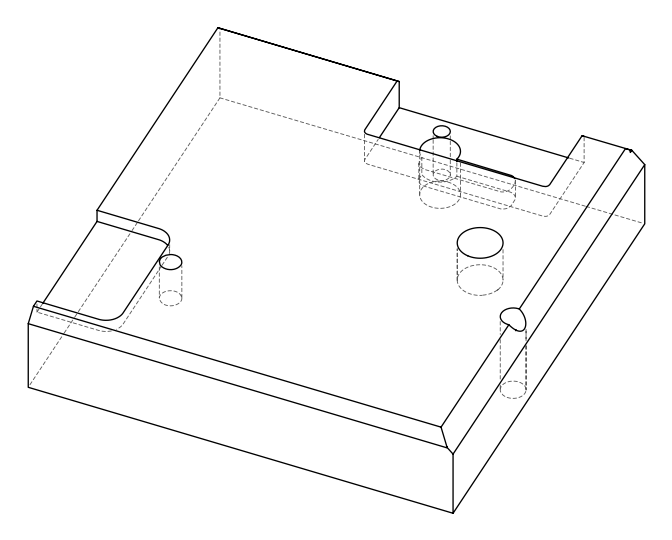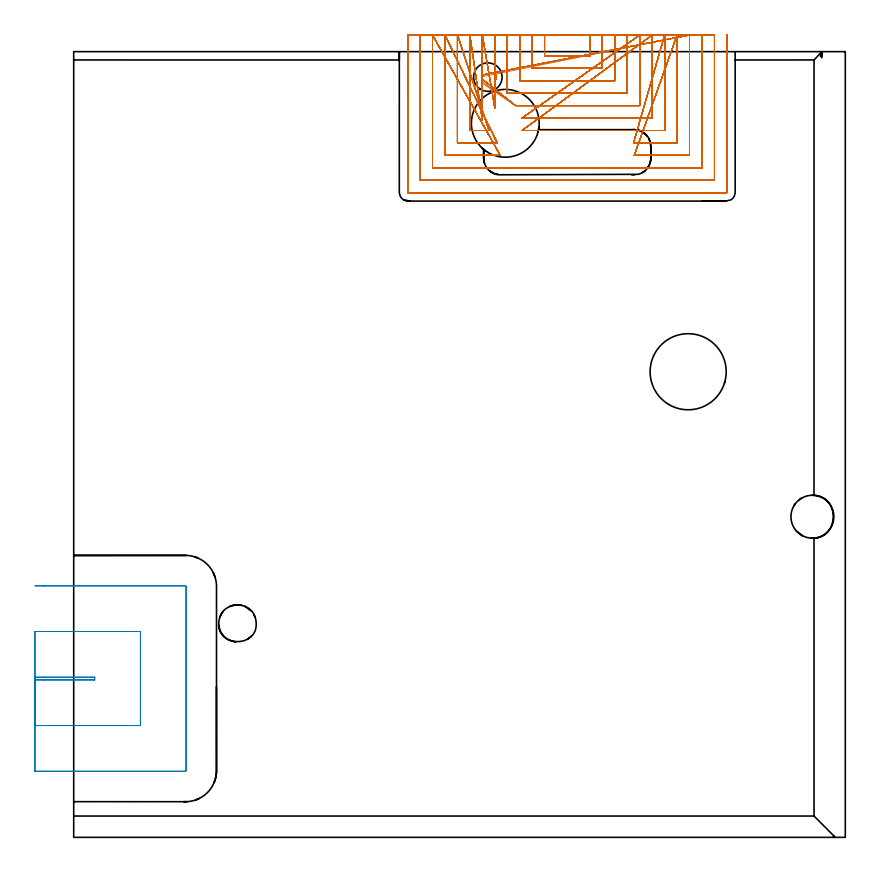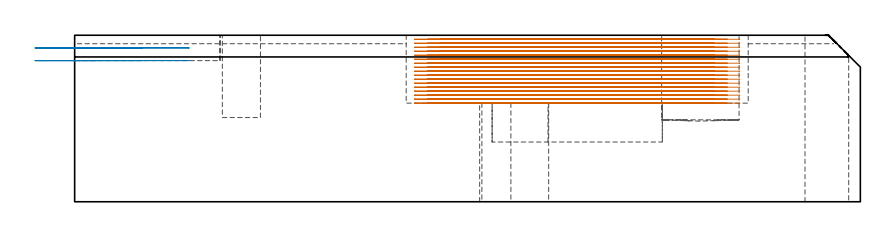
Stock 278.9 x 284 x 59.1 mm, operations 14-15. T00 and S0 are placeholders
(PLAN: 15 operations, 10 tool changes, 119.6 min)
(1 SPOT_DRILL | STEP1HOLE | NXT0321_9005460120000 | 0.03 min | 2615 mm3)
(2 SPOT_DRILL_1 | STEP1POCKET | NXT0321_9005460120000 | 0.03 min | 2 mm3)
(3 DRILL_THROUGH_HOLE_INTO_CENTER | STEP1HOLE | NXT0301_074 | 0.17 min | 2971 mm3)
(4 INDEXABLE_INSERT_DRILL_THROUGH_HOLE_FROM_SOLID | STEP1HOLE_1 | NXT0302_002 | 0.25 min | 11138 mm3)
(5 INDEXABLE_INSERT_DRILL_THROUGH_HOLE_FROM_SOLID_1 | STEP1HOLE_2 | NXT0302_020 | 0.16 min | 27825 mm3)
(6 DRILL_BLIND_HOLE_INTO_CENTER | STEP1POCKET | NXT0301_128 | 0.13 min | 3174 mm3)
(7 INDEXABLE_INSERT_DRILL_BLIND_HOLE_FROM_SOLID | STEP1POCKET_1 | NXT0302_026 | 0.13 min | 17915 mm3)
(8 MILL_ROUGH_BLIND_HOLE_CONTOUR | STEP1POCKET | NXT0201_013 | Spiral | 0.49 min | 1004 mm3)
(9 AREA_MILL | FG_CHAMFER_SURFACE | UGT0205_001 | 2.02 min | 540 mm3)
(10 AREA_MILL_1 | FG_CHAMFER_SURFACE_1 | UGT0205_001 | 0.62 min | 162 mm3)
(11 AREA_MILL_2 | FG_CHAMFER_SURFACE_2 | UGT0205_001 | 9.29 min | 17862 mm3)
(12 AREA_MILL_3 | FG_CHAMFER_SURFACE_3 | UGT0205_001 | 6.73 min | 8013 mm3)
(13 MILL_RECTANGULAR_POCKET | POCKET_RECTANGULAR_STRAIGHT | NXT0201_013 | Follow Part, ap 2.5, ae 75% | 4.98 min | 30362 mm3)
(14 MILL_SLOT | SLOT_PARTIAL_RECTANGULAR | NXT0201_008 | Follow Part, ap 1.5, ae 75% | 92.64 min | 124555 mm3)
(15 MILL_SLOT_1 | SLOT_PARTIAL_RECTANGULAR_1 | UGT0201_105 | Follow Part, ap 5.5, ae 75% | 1.94 min | 40853 mm3)
(TOOL NXT0321_9005460120000 | NC Spot Drill, 142deg, 12mm, Carbide, Uncoated | D12 PA142 FL30 Z2)
(TOOL NXT0301_074 | Carbide Drill 10.3mm [860.1-1030-031A1-MM 2214] | D10.3 PA140 FL55 Z2)
(TOOL NXT0302_002 | Index. Insert Drill 15.5mm [880-D1550L20-05] | D15.5 PA176 FL78 Z2)
(TOOL NXT0302_020 | Index. Insert Drill 24.5mm [880-D2450L25-03] | D24.5 PA176 FL74 Z2)
(TOOL NXT0301_128 | Carbide Drill 12mm [861.1-1200-036A1-GP GC34] | D12 PA150 FL37.4 Z2)
(TOOL NXT0302_026 | Index. Insert Drill 27.5mm [880-D2750L32-03] | D27.5 PA176 FL83 Z2)
(TOOL NXT0201_013 | ENDMILL 10mm | D10 FL30 Z4)
(TOOL UGT0205_001 | Chamfer Mill 20 x 3 x 45 deg. | D20 FL50 Z2)
(TOOL NXT0201_008 | ENDMILL 6mm [2P460-0600-NA 1630] | D6 FL26 Z6)
(TOOL UGT0201_105 | End Mill 22 mm | D22 FL25 Z2)
(OP 14 MILL_SLOT)
G17 G21 G94 G90
T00 M6
G54
G17 G0 G90 X170.2 Y290. S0 M3
G43 Z69.101 H1
Z57.683
G94 G1 Y287. F250.
Y282.5 F500.
X186.6
Y287.
Y290. F250.
X165.7
Y287.
Y278. F500.
X191.1
Y287.
Y290. F250.
X161.2
Y287.
Y273.5 F500.
X195.6
Y287.
Y290. F250.
X156.7
Y287.
Y269. F500.
X200.1
Y287.
Y290. F250.
X152.2
Y287.
Y276.448 F500.
G2 X152.2 Y273.146 R3.008
G1 Y266.715
Y263.715 F250.
X147.7 Y290. F500.
Y287. F250.
Y277.029 F500.
Y274.029 F250.
X159.672 Y264.5 F500.
X162.672 F250.
X204.6 F500.
Y287.
Y290. F250.
X162.05 Y260. F500.
X165.05 F250.
X209.1 F500.
Y287.
Y290. F250.
X162.055 Y255.5 F500.
X165.055 F250.
X213.6 F500.
Y287.
Y290. F250.
X202.359 Y251. F500.
X205.359 F250.
X218.1 F500.
Y287.
Y290. F250.
X202.6 Y246.5 F500.
X205.6 F250.
X222.6 F500.
Y287.
Y290. F250.
X147.7 Y275.568 F500.
Y272.568 F250.
Y262.173 F500.
Y259.173 F250.
X143.2 Y290. F500.
Y287. F250.
Y255.5 F500.
X147.125
X150.125 F250.
X138.7 Y290. F500.
Y287. F250.
Y251. F500.
X150.067
X153.067 F250.
X134.2 Y290. F500.
Y287. F250.
Y246.5 F500.
X151.2
X154.2 F250.
X129.7 Y290. F500.
Y287. F250.
Y242. F500.
X227.1
Y287.
Y290. F250.
X125.2
Y287.
Y237.5 F500.
X231.6
Y287.
Y290. F250.
X120.7
Y287.
Y233.2 F500.
G3 X120.9 Y233. R0.2
G1 X235.9
G3 X236.1 Y233.2 R0.2
G1 Y287.
Y290. F250.
G0 X170.2 Z56.265
G1 Y287.
Y282.5 F500.
X186.6
Y287.
Y290. F250.
X165.7
Y287.
Y278. F500.
X191.1
Y287.
Y290. F250.
X161.2
Y287.
Y273.5 F500.
X195.6
Y287.
Y290. F250.
X156.7
Y287.
Y269. F500.
X200.1
Y287.
Y290. F250.
X152.2
Y287.
Y276.448 F500.
G2 X152.444 Y273.598 R3.008
X152.2 Y273.146 R3.008
G1 Y266.715
Y263.715 F250.
X147.7 Y290. F500.
Y287. F250.
Y277.029 F500.
Y274.029 F250.
X159.672 Y264.5 F500.
X162.672 F250.
X204.6 F500.
Y287.
Y290. F250.
X162.05 Y260. F500.
X165.05 F250.
X209.1 F500.
Y287.
Y290. F250.
X162.055 Y255.5 F500.
X165.055 F250.
X213.6 F500.
Y287.
Y290. F250.
X202.359 Y251. F500.
X205.359 F250.
X218.1 F500.
Y287.
Y290. F250.
X202.6 Y246.5 F500.
X205.6 F250.
X222.6 F500.
Y287.
Y290. F250.
X147.7 Y275.568 F500.
Y272.568 F250.
Y262.173 F500.
Y259.173 F250.
X143.2 Y290. F500.
Y287. F250.
Y255.5 F500.
X147.125
X150.125 F250.
X138.7 Y290. F500.
Y287. F250.
Y251. F500.
X150.067
X153.067 F250.
X134.2 Y290. F500.
Y287. F250.
Y246.5 F500.
X151.2
X154.2 F250.
X129.7 Y290. F500.
Y287. F250.
Y242. F500.
X227.1
Y287.
Y290. F250.
X125.2
Y287.
Y237.5 F500.
X231.6
Y287.
Y290. F250.
X120.7
Y287.
Y233.2 F500.
G3 X120.9 Y233. R0.2
G1 X235.9
G3 X236.1 Y233.2 R0.2
G1 Y287.
Y290. F250.
G0 X170.2 Z54.848
G1 Y287.
Y282.5 F500.
X186.6
Y287.
Y290. F250.
X165.7
Y287.
Y278. F500.
X191.1
Y287.
Y290. F250.
X161.2
Y287.
Y273.5 F500.
X195.6
Y287.
Y290. F250.
X156.7
Y287.
Y269. F500.
X200.1
Y287.
Y290. F250.
X152.2
Y287.
Y276.448 F500.
G2 X152.2 Y273.146 R3.008
G1 Y266.715
Y263.715 F250.
X147.7 Y290. F500.
Y287. F250.
Y277.029 F500.
Y274.029 F250.
X159.671 Y264.5 F500.
X162.671 F250.
X204.6 F500.
Y287.
Y290. F250.
X162.049 Y260. F500.
X165.049 F250.
X209.1 F500.
Y287.
Y290. F250.
X162.055 Y255.5 F500.
X165.055 F250.
X213.6 F500.
Y287.
Y290. F250.
X202.359 Y251. F500.
X205.359 F250.
X218.1 F500.
Y287.
Y290. F250.
X202.6 Y246.5 F500.
X205.6 F250.
X222.6 F500.
Y287.
Y290. F250.
X147.7 Y275.568 F500.
Y272.568 F250.
Y262.173 F500.
Y259.173 F250.
X143.2 Y290. F500.
Y287. F250.
Y255.5 F500.
X147.125
X150.125 F250.
X138.7 Y290. F500.
Y287. F250.
Y251. F500.
X150.067
X153.067 F250.
X134.2 Y290. F500.
Y287. F250.
Y246.5 F500.
X151.2
X154.2 F250.
X129.7 Y290. F500.
Y287. F250.
Y242. F500.
X227.1
Y287.
Y290. F250.
X125.2
Y287.
Y237.5 F500.
X231.6
Y287.
Y290. F250.
X120.7
Y287.
Y233.2 F500.
G3 X120.9 Y233. R0.2
G1 X235.9
G3 X236.1 Y233.2 R0.2
G1 Y287.
Y290. F250.
G0 X170.2 Z53.43
G1 Y287.
Y282.5 F500.
X186.6
Y287.
Y290. F250.
X165.7
Y287.
Y278. F500.
X191.1
Y287.
Y290. F250.
X161.2
Y287.
Y273.5 F500.
X195.6
Y287.
Y290. F250.
X156.7
Y287.
Y269. F500.
X200.1
Y287.
Y290. F250.
X152.2
Y287.
Y276.448 F500.
G2 X152.2 Y273.146 R3.008
G1 Y266.715
Y263.715 F250.
X147.7 Y290. F500.
Y287. F250.
Y277.029 F500.
Y274.029 F250.
X159.671 Y264.5 F500.
X162.671 F250.
X204.6 F500.
Y287.
Y290. F250.
X162.049 Y260. F500.
X165.049 F250.
X209.1 F500.
Y287.
Y290. F250.
X162.055 Y255.5 F500.
X165.055 F250.
X213.6 F500.
Y287.
Y290. F250.
X202.358 Y251. F500.
X205.358 F250.
X218.1 F500.
Y287.
Y290. F250.
X202.6 Y246.5 F500.
X205.6 F250.
X222.6 F500.
Y287.
Y290. F250.
X147.7 Y275.568 F500.
Y272.568 F250.
Y262.174 F500.
Y259.174 F250.
X143.2 Y290. F500.
Y287. F250.
Y255.5 F500.
X147.125
X150.125 F250.
X138.7 Y290. F500.
Y287. F250.
Y251. F500.
X150.067
X153.067 F250.
X134.2 Y290. F500.
Y287. F250.
Y246.5 F500.
X151.2
X154.2 F250.
X129.7 Y290. F500.
Y287. F250.
Y242. F500.
X227.1
Y287.
Y290. F250.
X125.2
Y287.
Y237.5 F500.
X231.6
Y287.
Y290. F250.
X120.7
Y287.
Y233.2 F500.
G3 X120.9 Y233. R0.2
G1 X235.9
G3 X236.1 Y233.2 R0.2
G1 Y287.
Y290. F250.
G0 X170.2 Z52.012
G1 Y287.
Y282.5 F500.
X186.6
Y287.
Y290. F250.
X165.7
Y287.
Y278. F500.
X191.1
Y287.
Y290. F250.
X161.2
Y287.
Y273.5 F500.
X195.6
Y287.
Y290. F250.
X156.7
Y287.
Y269. F500.
X200.1
Y287.
Y290. F250.
X152.2
Y287.
Y276.448 F500.
G2 X152.462 Y273.639 R3.008
X152.2 Y273.146 R3.008
G1 Y266.715
Y263.715 F250.
X147.7 Y290. F500.
Y287. F250.
Y277.029 F500.
Y274.029 F250.
X159.672 Y264.5 F500.
X162.672 F250.
X204.6 F500.
Y287.
Y290. F250.
X162.05 Y260. F500.
X165.05 F250.
X209.1 F500.
Y287.
Y290. F250.
X162.055 Y255.5 F500.
X165.055 F250.
X213.6 F500.
Y287.
Y290. F250.
X202.358 Y251. F500.
X205.358 F250.
X218.1 F500.
Y287.
Y290. F250.
X202.6 Y246.5 F500.
X205.6 F250.
X222.6 F500.
Y287.
Y290. F250.
X147.7 Y275.568 F500.
Y272.568 F250.
Y262.174 F500.
Y259.174 F250.
X143.2 Y290. F500.
Y287. F250.
Y255.5 F500.
X147.125
X150.125 F250.
X138.7 Y290. F500.
Y287. F250.
Y251. F500.
X150.067
X153.067 F250.
X134.2 Y290. F500.
Y287. F250.
Y246.5 F500.
X151.2
X154.2 F250.
X129.7 Y290. F500.
Y287. F250.
Y242. F500.
X227.1
Y287.
Y290. F250.
X125.2
Y287.
Y237.5 F500.
X231.6
Y287.
Y290. F250.
X120.7
Y287.
Y233.2 F500.
G3 X120.9 Y233. R0.2
G1 X235.9
G3 X236.1 Y233.2 R0.2
G1 Y287.
Y290. F250.
G0 X170.2 Z50.595
G1 Y287.
Y282.5 F500.
X186.6
Y287.
Y290. F250.
X165.7
Y287.
Y278. F500.
X191.1
Y287.
Y290. F250.
X161.2
Y287.
Y273.5 F500.
X195.6
Y287.
Y290. F250.
X156.7
Y287.
Y269. F500.
X200.1
Y287.
Y290. F250.
X152.2
Y287.
Y276.448 F500.
G2 X152.2 Y273.146 R3.008
G1 Y266.715
Y263.715 F250.
X147.7 Y290. F500.
Y287. F250.
Y277.029 F500.
Y274.029 F250.
X159.672 Y264.5 F500.
X162.672 F250.
X204.6 F500.
Y287.
Y290. F250.
X162.05 Y260. F500.
X165.05 F250.
X209.1 F500.
Y287.
Y290. F250.
X162.055 Y255.5 F500.
X165.055 F250.
X213.6 F500.
Y287.
Y290. F250.
X202.359 Y251. F500.
X205.359 F250.
X218.1 F500.
Y287.
Y290. F250.
X202.6 Y246.5 F500.
X205.6 F250.
X222.6 F500.
Y287.
Y290. F250.
X147.7 Y275.568 F500.
Y272.568 F250.
Y262.174 F500.
Y259.174 F250.
X143.2 Y290. F500.
Y287. F250.
Y255.5 F500.
X147.125
X150.125 F250.
X138.7 Y290. F500.
Y287. F250.
Y251. F500.
X150.067
X153.067 F250.
X134.2 Y290. F500.
Y287. F250.
Y246.5 F500.
X151.2
X154.2 F250.
X129.7 Y290. F500.
Y287. F250.
Y242. F500.
X227.1
Y287.
Y290. F250.
X125.2
Y287.
Y237.5 F500.
X231.6
Y287.
Y290. F250.
X120.7
Y287.
Y233.2 F500.
G3 X120.9 Y233. R0.2
G1 X235.9
G3 X236.1 Y233.2 R0.2
G1 Y287.
Y290. F250.
G0 X170.2 Z49.177
G1 Y287.
Y282.5 F500.
X186.6
Y287.
Y290. F250.
X165.7
Y287.
Y278. F500.
X191.1
Y287.
Y290. F250.
X161.2
Y287.
Y273.5 F500.
X195.6
Y287.
Y290. F250.
X156.7
Y287.
Y269. F500.
X200.1
Y287.
Y290. F250.
X152.2
Y287.
Y276.448 F500.
G2 X152.474 Y273.67 R3.008
X152.2 Y273.146 R3.008
G1 Y266.715
Y263.715 F250.
X147.7 Y290. F500.
Y287. F250.
Y277.029 F500.
Y274.029 F250.
X159.672 Y264.5 F500.
X162.672 F250.
X204.6 F500.
Y287.
Y290. F250.
X162.05 Y260. F500.
X165.05 F250.
X209.1 F500.
Y287.
Y290. F250.
X162.055 Y255.5 F500.
X165.055 F250.
X213.6 F500.
Y287.
Y290. F250.
X202.359 Y251. F500.
X205.359 F250.
X218.1 F500.
Y287.
Y290. F250.
X202.6 Y246.5 F500.
X205.6 F250.
X222.6 F500.
Y287.
Y290. F250.
X147.7 Y275.568 F500.
Y272.568 F250.
Y262.174 F500.
Y259.174 F250.
X143.2 Y290. F500.
Y287. F250.
Y255.5 F500.
X147.125
X150.125 F250.
X138.7 Y290. F500.
Y287. F250.
Y251. F500.
X150.067
X153.067 F250.
X134.2 Y290. F500.
Y287. F250.
Y246.5 F500.
X151.2
X154.2 F250.
X129.7 Y290. F500.
Y287. F250.
Y242. F500.
X227.1
Y287.
Y290. F250.
X125.2
Y287.
Y237.5 F500.
X231.6
Y287.
Y290. F250.
X120.7
Y287.
Y233.2 F500.
G3 X120.9 Y233. R0.2
G1 X235.9
G3 X236.1 Y233.2 R0.2
G1 Y287.
Y290. F250.
G0 X170.2 Z47.759
G1 Y287.
Y282.5 F500.
X186.6
Y287.
Y290. F250.
X165.7
Y287.
Y278. F500.
X191.1
Y287.
Y290. F250.
X161.2
Y287.
Y273.5 F500.
X195.6
Y287.
Y290. F250.
X156.7
Y287.
Y269. F500.
X200.1
Y287.
Y290. F250.
X152.2
Y287.
Y276.448 F500.
G2 X152.661 Y274.358 R3.008
X152.2 Y273.147 R3.006
G1 Y266.715
Y263.715 F250.
X147.7 Y290. F500.
Y287. F250.
Y277.029 F500.
Y274.029 F250.
X159.672 Y264.5 F500.
X162.672 F250.
X204.6 F500.
Y287.
Y290. F250.
X162.05 Y260. F500.
X165.05 F250.
X209.1 F500.
Y287.
Y290. F250.
X162.055 Y255.5 F500.
X165.055 F250.
X213.6 F500.
Y287.
Y290. F250.
X202.359 Y251. F500.
X205.359 F250.
X218.1 F500.
Y287.
Y290. F250.
X202.6 Y246.5 F500.
X205.6 F250.
X222.6 F500.
Y287.
Y290. F250.
X147.7 Y275.568 F500.
Y272.568 F250.
Y262.173 F500.
Y259.173 F250.
X143.2 Y290. F500.
Y287. F250.
Y255.5 F500.
X147.125
X150.125 F250.
X138.7 Y290. F500.
Y287. F250.
Y251. F500.
X150.067
X153.067 F250.
X134.2 Y290. F500.
Y287. F250.
Y246.5 F500.
X151.2
X154.2 F250.
X129.7 Y290. F500.
Y287. F250.
Y242. F500.
X227.1
Y287.
Y290. F250.
X125.2
Y287.
Y237.5 F500.
X231.6
Y287.
Y290. F250.
X120.7
Y287.
Y233.2 F500.
G3 X120.9 Y233. R0.2
G1 X235.9
G3 X236.1 Y233.2 R0.2
G1 Y287.
Y290. F250.
G0 X170.2 Z46.341
G1 Y287.
Y282.5 F500.
X186.6
Y287.
Y290. F250.
X165.7
Y287.
Y278. F500.
X191.1
Y287.
Y290. F250.
X161.2
Y287.
Y273.5 F500.
X195.6
Y287.
Y290. F250.
X156.7
Y287.
Y269. F500.
X200.1
Y287.
Y290. F250.
X152.2
Y287.
Y276.448 F500.
G2 X152.388 Y273.477 R3.007
X152.2 Y273.147 R3.006
G1 Y266.715
Y263.715 F250.
X147.7 Y290. F500.
Y287. F250.
Y277.029 F500.
Y274.029 F250.
X159.67 Y264.5 F500.
X162.67 F250.
X204.6 F500.
Y287.
Y290. F250.
X162.049 Y260. F500.
X165.049 F250.
X209.1 F500.
Y287.
Y290. F250.
X162.055 Y255.5 F500.
X165.055 F250.
X213.6 F500.
Y287.
Y290. F250.
X202.359 Y251. F500.
X205.359 F250.
X218.1 F500.
Y287.
Y290. F250.
X202.6 Y246.5 F500.
X205.6 F250.
X222.6 F500.
Y287.
Y290. F250.
X147.7 Y275.568 F500.
Y272.568 F250.
Y262.173 F500.
Y259.173 F250.
X143.2 Y290. F500.
Y287. F250.
Y255.5 F500.
X147.125
X150.125 F250.
X138.7 Y290. F500.
Y287. F250.
Y251. F500.
X150.067
X153.067 F250.
X134.2 Y290. F500.
Y287. F250.
Y246.5 F500.
X151.2
X154.2 F250.
X129.7 Y290. F500.
Y287. F250.
Y242. F500.
X227.1
Y287.
Y290. F250.
X125.2
Y287.
Y237.5 F500.
X231.6
Y287.
Y290. F250.
X120.7
Y287.
Y233.2 F500.
G3 X120.9 Y233. R0.2
G1 X235.9
G3 X236.1 Y233.2 R0.2
G1 Y287.
Y290. F250.
G0 X170.2 Z44.924
G1 Y287.
Y282.5 F500.
X186.6
Y287.
Y290. F250.
X165.7
Y287.
Y278. F500.
X191.1
Y287.
Y290. F250.
X161.2
Y287.
Y273.5 F500.
X195.6
Y287.
Y290. F250.
X156.7
Y287.
Y269. F500.
X200.1
Y287.
Y290. F250.
X152.2
Y287.
Y276.448 F500.
G2 X152.641 Y275.358 R3.008
X152.2 Y273.147 R3.007
G1 Y266.715
Y263.715 F250.
X147.7 Y290. F500.
Y287. F250.
Y277.029 F500.
Y274.029 F250.
X159.668 Y264.5 F500.
X162.668 F250.
X204.6 F500.
Y287.
Y290. F250.
X162.048 Y260. F500.
X165.048 F250.
X209.1 F500.
Y287.
Y290. F250.
X162.055 Y255.5 F500.
X165.055 F250.
X213.6 F500.
Y287.
Y290. F250.
X202.359 Y251. F500.
X205.359 F250.
X218.1 F500.
Y287.
Y290. F250.
X202.6 Y246.5 F500.
X205.6 F250.
X222.6 F500.
Y287.
Y290. F250.
X147.7 Y275.568 F500.
Y272.568 F250.
Y262.174 F500.
Y259.174 F250.
X143.2 Y290. F500.
Y287. F250.
Y255.5 F500.
X147.125
X150.125 F250.
X138.7 Y290. F500.
Y287. F250.
Y251. F500.
X150.067
X153.067 F250.
X134.2 Y290. F500.
Y287. F250.
Y246.5 F500.
X151.2
X154.2 F250.
X129.7 Y290. F500.
Y287. F250.
Y242. F500.
X227.1
Y287.
Y290. F250.
X125.2
Y287.
Y237.5 F500.
X231.6
Y287.
Y290. F250.
X120.7
Y287.
Y233.2 F500.
G3 X120.9 Y233. R0.2
G1 X235.9
G3 X236.1 Y233.2 R0.2
G1 Y287.
Y290. F250.
G0 X170.2 Z43.506
G1 Y287.
Y282.5 F500.
X186.6
Y287.
Y290. F250.
X165.7
Y287.
Y278. F500.
X191.1
Y287.
Y290. F250.
X161.2
Y287.
Y273.5 F500.
X195.6
Y287.
Y290. F250.
X156.7
Y287.
Y269. F500.
X200.1
Y287.
Y290. F250.
X152.2
Y287.
Y276.448 F500.
G2 X152.2 Y273.146 R3.008
G1 Y266.715
Y263.715 F250.
X147.7 Y290. F500.
Y287. F250.
Y277.029 F500.
Y274.029 F250.
X159.668 Y264.5 F500.
X162.668 F250.
X204.6 F500.
Y287.
Y290. F250.
X162.048 Y260. F500.
X165.048 F250.
X209.1 F500.
Y287.
Y290. F250.
X162.055 Y255.5 F500.
X165.055 F250.
X213.6 F500.
Y287.
Y290. F250.
X202.358 Y251. F500.
X205.358 F250.
X218.1 F500.
Y287.
Y290. F250.
X202.6 Y246.5 F500.
X205.6 F250.
X222.6 F500.
Y287.
Y290. F250.
X147.7 Y275.568 F500.
Y272.568 F250.
Y262.172 F500.
Y259.172 F250.
X143.2 Y290. F500.
Y287. F250.
Y255.5 F500.
X147.125
X150.125 F250.
X138.7 Y290. F500.
Y287. F250.
Y251. F500.
X150.067
X153.067 F250.
X134.2 Y290. F500.
Y287. F250.
Y246.5 F500.
X151.2
X154.2 F250.
X129.7 Y290. F500.
Y287. F250.
Y242. F500.
X227.1
Y287.
Y290. F250.
X125.2
Y287.
Y237.5 F500.
X231.6
Y287.
Y290. F250.
X120.7
Y287.
Y233.2 F500.
G3 X120.9 Y233. R0.2
G1 X235.9
G3 X236.1 Y233.2 R0.2
G1 Y287.
Y290. F250.
G0 X170.2 Z42.088
G1 Y287.
Y282.5 F500.
X186.6
Y287.
Y290. F250.
X165.7
Y287.
Y278. F500.
X191.1
Y287.
Y290. F250.
X161.2
Y287.
Y273.5 F500.
X195.6
Y287.
Y290. F250.
X156.7
Y287.
Y269. F500.
X200.1
Y287.
Y290. F250.
X152.2
Y287.
Y276.448 F500.
G2 X152.45 Y273.613 R3.008
X152.2 Y273.146 R3.008
G1 Y266.715
Y263.715 F250.
X147.7 Y290. F500.
Y287. F250.
Y277.029 F500.
Y274.029 F250.
X159.672 Y264.5 F500.
X162.672 F250.
X204.6 F500.
Y287.
Y290. F250.
X162.05 Y260. F500.
X165.05 F250.
X209.1 F500.
Y287.
Y290. F250.
X162.055 Y255.5 F500.
X165.055 F250.
X213.6 F500.
Y287.
Y290. F250.
X202.358 Y251. F500.
X205.358 F250.
X218.1 F500.
Y287.
Y290. F250.
X202.6 Y246.5 F500.
X205.6 F250.
X222.6 F500.
Y287.
Y290. F250.
X147.7 Y275.568 F500.
Y272.568 F250.
Y262.172 F500.
Y259.172 F250.
X143.2 Y290. F500.
Y287. F250.
Y255.5 F500.
X147.125
X150.125 F250.
X138.7 Y290. F500.
Y287. F250.
Y251. F500.
X150.067
X153.067 F250.
X134.2 Y290. F500.
Y287. F250.
Y246.5 F500.
X151.2
X154.2 F250.
X129.7 Y290. F500.
Y287. F250.
Y242. F500.
X227.1
Y287.
Y290. F250.
X125.2
Y287.
Y237.5 F500.
X231.6
Y287.
Y290. F250.
X120.7
Y287.
Y233.2 F500.
G3 X120.9 Y233. R0.2
G1 X235.9
G3 X236.1 Y233.2 R0.2
G1 Y287.
Y290. F250.
G0 X170.2 Z40.671
G1 Y287.
Y282.5 F500.
X186.6
Y287.
Y290. F250.
X165.7
Y287.
Y278. F500.
X191.1
Y287.
Y290. F250.
X161.2
Y287.
Y273.5 F500.
X195.6
Y287.
Y290. F250.
X156.7
Y287.
Y269. F500.
X200.1
Y287.
Y290. F250.
X152.2
Y287.
Y276.448 F500.
G2 X152.439 Y273.587 R3.008
X152.2 Y273.146 R3.008
G1 Y266.715
Y263.715 F250.
X147.7 Y290. F500.
Y287. F250.
Y277.029 F500.
Y274.029 F250.
X159.672 Y264.5 F500.
X162.672 F250.
X204.6 F500.
Y287.
Y290. F250.
X162.05 Y260. F500.
X165.05 F250.
X209.1 F500.
Y287.
Y290. F250.
X162.055 Y255.5 F500.
X165.055 F250.
X213.6 F500.
Y287.
Y290. F250.
X202.359 Y251. F500.
X205.359 F250.
X218.1 F500.
Y287.
Y290. F250.
X202.6 Y246.5 F500.
X205.6 F250.
X222.6 F500.
Y287.
Y290. F250.
X147.7 Y275.568 F500.
Y272.568 F250.
Y262.173 F500.
Y259.173 F250.
X143.2 Y290. F500.
Y287. F250.
Y255.5 F500.
X147.125
X150.125 F250.
X138.7 Y290. F500.
Y287. F250.
Y251. F500.
X150.067
X153.067 F250.
X134.2 Y290. F500.
Y287. F250.
Y246.5 F500.
X151.2
X154.2 F250.
X129.7 Y290. F500.
Y287. F250.
Y242. F500.
X227.1
Y287.
Y290. F250.
X125.2
Y287.
Y237.5 F500.
X231.6
Y287.
Y290. F250.
X120.7
Y287.
Y233.2 F500.
G3 X120.9 Y233. R0.2
G1 X235.9
G3 X236.1 Y233.2 R0.2
G1 Y287.
Y290. F250.
G0 X170.2 Z39.253
G1 Y287.
Y282.5 F500.
X186.6
Y287.
Y290. F250.
X165.7
Y287.
Y278. F500.
X191.1
Y287.
Y290. F250.
X161.2
Y287.
Y273.5 F500.
X195.6
Y287.
Y290. F250.
X156.7
Y287.
Y269. F500.
X200.1
Y287.
Y290. F250.
X152.2
Y287.
Y276.448 F500.
G2 X152.463 Y273.644 R3.008
X152.2 Y273.146 R3.008
G1 Y266.715
Y263.715 F250.
X147.7 Y290. F500.
Y287. F250.
Y277.029 F500.
Y274.029 F250.
X159.672 Y264.5 F500.
X162.672 F250.
X204.6 F500.
Y287.
Y290. F250.
X162.05 Y260. F500.
X165.05 F250.
X209.1 F500.
Y287.
Y290. F250.
X162.055 Y255.5 F500.
X165.055 F250.
X213.6 F500.
Y287.
Y290. F250.
X202.359 Y251. F500.
X205.359 F250.
X218.1 F500.
Y287.
Y290. F250.
X202.6 Y246.5 F500.
X205.6 F250.
X222.6 F500.
Y287.
Y290. F250.
X147.7 Y275.568 F500.
Y272.568 F250.
Y262.173 F500.
Y259.173 F250.
X143.2 Y290. F500.
Y287. F250.
Y255.5 F500.
X147.125
X150.125 F250.
X138.7 Y290. F500.
Y287. F250.
Y251. F500.
X150.067
X153.067 F250.
X134.2 Y290. F500.
Y287. F250.
Y246.5 F500.
X151.2
X154.2 F250.
X129.7 Y290. F500.
Y287. F250.
Y242. F500.
X227.1
Y287.
Y290. F250.
X125.2
Y287.
Y237.5 F500.
X231.6
Y287.
Y290. F250.
X120.7
Y287.
Y233.2 F500.
G3 X120.9 Y233. R0.2
G1 X235.9
G3 X236.1 Y233.2 R0.2
G1 Y287.
Y290. F250.
G0 X170.2 Z37.835
G1 Y287.
Y282.5 F500.
X186.6
Y287.
Y290. F250.
X165.7
Y287.
Y278. F500.
X191.1
Y287.
Y290. F250.
X161.2
Y287.
Y273.5 F500.
X195.6
Y287.
Y290. F250.
X156.7
Y287.
Y269. F500.
X200.1
Y287.
Y290. F250.
X152.2
Y287.
Y276.442 F500.
G2 X152.2 Y273.148 R3.005
G1 Y266.715
Y263.715 F250.
X147.7 Y290. F500.
Y287. F250.
Y277.026 F500.
Y274.026 F250.
X159.667 Y264.5 F500.
X162.667 F250.
X204.6 F500.
Y287.
Y290. F250.
X162.048 Y260. F500.
X165.048 F250.
X209.1 F500.
Y287.
Y290. F250.
X162.055 Y255.5 F500.
X165.055 F250.
X213.6 F500.
Y287.
Y290. F250.
X202.359 Y251. F500.
X205.359 F250.
X218.1 F500.
Y287.
Y290. F250.
X202.6 Y246.5 F500.
X205.6 F250.
X222.6 F500.
Y287.
Y290. F250.
X147.7 Y275.569 F500.
Y272.569 F250.
Y262.173 F500.
Y259.173 F250.
X143.2 Y290. F500.
Y287. F250.
Y255.5 F500.
X147.125
X150.125 F250.
X138.7 Y290. F500.
Y287. F250.
Y251. F500.
X150.067
X153.067 F250.
X134.2 Y290. F500.
Y287. F250.
Y246.5 F500.
X151.2
X154.2 F250.
X129.7 Y290. F500.
Y287. F250.
Y242. F500.
X227.1
Y287.
Y290. F250.
X125.2
Y287.
Y237.5 F500.
X231.6
Y287.
Y290. F250.
X120.7
Y287.
Y233.2 F500.
G3 X120.9 Y233. R0.2
G1 X235.9
G3 X236.1 Y233.2 R0.2
G1 Y287.
Y290. F250.
G0 X170.2 Z36.418
G1 Y287.
Y282.5 F500.
X186.6
Y287.
Y290. F250.
X165.7
Y287.
Y278. F500.
X191.1
Y287.
Y290. F250.
X161.2
Y287.
Y273.5 F500.
X195.6
Y287.
Y290. F250.
X156.7
Y287.
Y269. F500.
X200.1
Y287.
Y290. F250.
X152.2
Y287.
Y266.53 F500.
Y263.53 F250.
X147.7 Y290. F500.
Y287. F250.
Y276.147 F500.
Y273.147 F250.
X159.667 Y264.5 F500.
X162.667 F250.
X204.6 F500.
Y287.
Y290. F250.
X162.048 Y260. F500.
X165.048 F250.
X209.1 F500.
Y287.
Y290. F250.
X162.055 Y255.5 F500.
X165.055 F250.
X213.6 F500.
Y287.
Y290. F250.
X202.359 Y251. F500.
X205.359 F250.
X218.1 F500.
Y287.
Y290. F250.
X202.6 Y246.5 F500.
X205.6 F250.
X222.6 F500.
Y287.
Y290. F250.
X147.7 Y274.951 F500.
Y273.451 F250.
Y262.174 F500.
Y259.174 F250.
X143.2 Y290. F500.
Y287. F250.
Y255.5 F500.
X147.125
X150.125 F250.
X138.7 Y290. F500.
Y287. F250.
Y251. F500.
X150.067
X153.067 F250.
X134.2 Y290. F500.
Y287. F250.
Y246.5 F500.
X151.2
X154.2 F250.
X129.7 Y290. F500.
Y287. F250.
Y242. F500.
X227.1
Y287.
Y290. F250.
X125.2
Y287.
Y237.5 F500.
X231.6
Y287.
Y290. F250.
X120.7
Y287.
Y233.2 F500.
G3 X120.9 Y233. R0.2
G1 X235.9
G3 X236.1 Y233.2 R0.2
G1 Y287.
Y290. F250.
G0 X170.2 Z35.
G1 Y287.
Y282.5 F500.
X186.6
Y287.
Y290. F250.
X165.7
Y287.
Y278. F500.
X191.1
Y287.
Y290. F250.
X161.2
Y287.
Y273.5 F500.
X195.6
Y287.
Y290. F250.
X156.7
Y287.
Y269. F500.
X200.1
Y287.
Y290. F250.
X152.2
Y287.
Y266.53 F500.
Y263.53 F250.
X147.7 Y290. F500.
Y287. F250.
Y275.568 F500.
Y272.568 F250.
X159.67 Y264.5 F500.
X162.67 F250.
X204.6 F500.
Y287.
Y290. F250.
X162.05 Y260. F500.
X165.05 F250.
X209.1 F500.
Y287.
Y290. F250.
X162.055 Y255.5 F500.
X165.055 F250.
X213.6 F500.
Y287.
Y290. F250.
X202.358 Y251. F500.
X205.358 F250.
X218.1 F500.
Y287.
Y290. F250.
X202.6 Y246.5 F500.
X205.6 F250.
X222.6 F500.
Y287.
Y290. F250.
X147.7 Y275.52 F500.
Y274.02 F250.
Y262.174 F500.
Y259.174 F250.
X143.2 Y290. F500.
Y287. F250.
Y255.5 F500.
X147.124
X150.124 F250.
X138.7 Y290. F500.
Y287. F250.
Y251. F500.
X150.067
X153.067 F250.
X134.2 Y290. F500.
Y287. F250.
Y246.5 F500.
X151.2
X154.2 F250.
X129.7 Y290. F500.
Y287. F250.
Y242. F500.
X227.1
Y287.
Y290. F250.
X125.2
Y287.
Y237.5 F500.
X231.6
Y287.
Y290. F250.
X120.7
Y287.
Y233.2 F500.
G3 X120.9 Y233. R0.2
G1 X235.9
G3 X236.1 Y233.2 R0.2
G1 Y287.
Y290. F250.
G0 Z69.101
M5
M2
(OP 15 MILL_SLOT_1)
G17 G21 G94 G90
T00 M6
G54
G17 G0 G90 X-14. Y56.9 S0 M3
G43 Z69.101 H0
Z54.6
G94 G1 X-11. F250.
X7.6 F500.
Y57.9
X-11.
X-14. F250.
Y40.4
X-11.
X24.1 F500.
Y74.4
X-11.
X-14. F250.
Y23.9
X-11.
X40.4 F500.
G3 X40.6 Y24.1 R0.2
G1 Y90.7
G3 X40.4 Y90.9 R0.2
G1 X-11.
X-14. F250.
G0 Y56.9 Z50.1
G1 X-11.
X7.6 F500.
Y57.9
X-11.
X-14. F250.
Y40.4
X-11.
X24.1 F500.
Y74.4
X-11.
X-14. F250.
Y23.9
X-11.
X40.4 F500.
G3 X40.6 Y24.1 R0.2
G1 Y90.7
G3 X40.4 Y90.9 R0.2
G1 X-11.
X-14. F250.
G0 Z69.101
M5
M2
